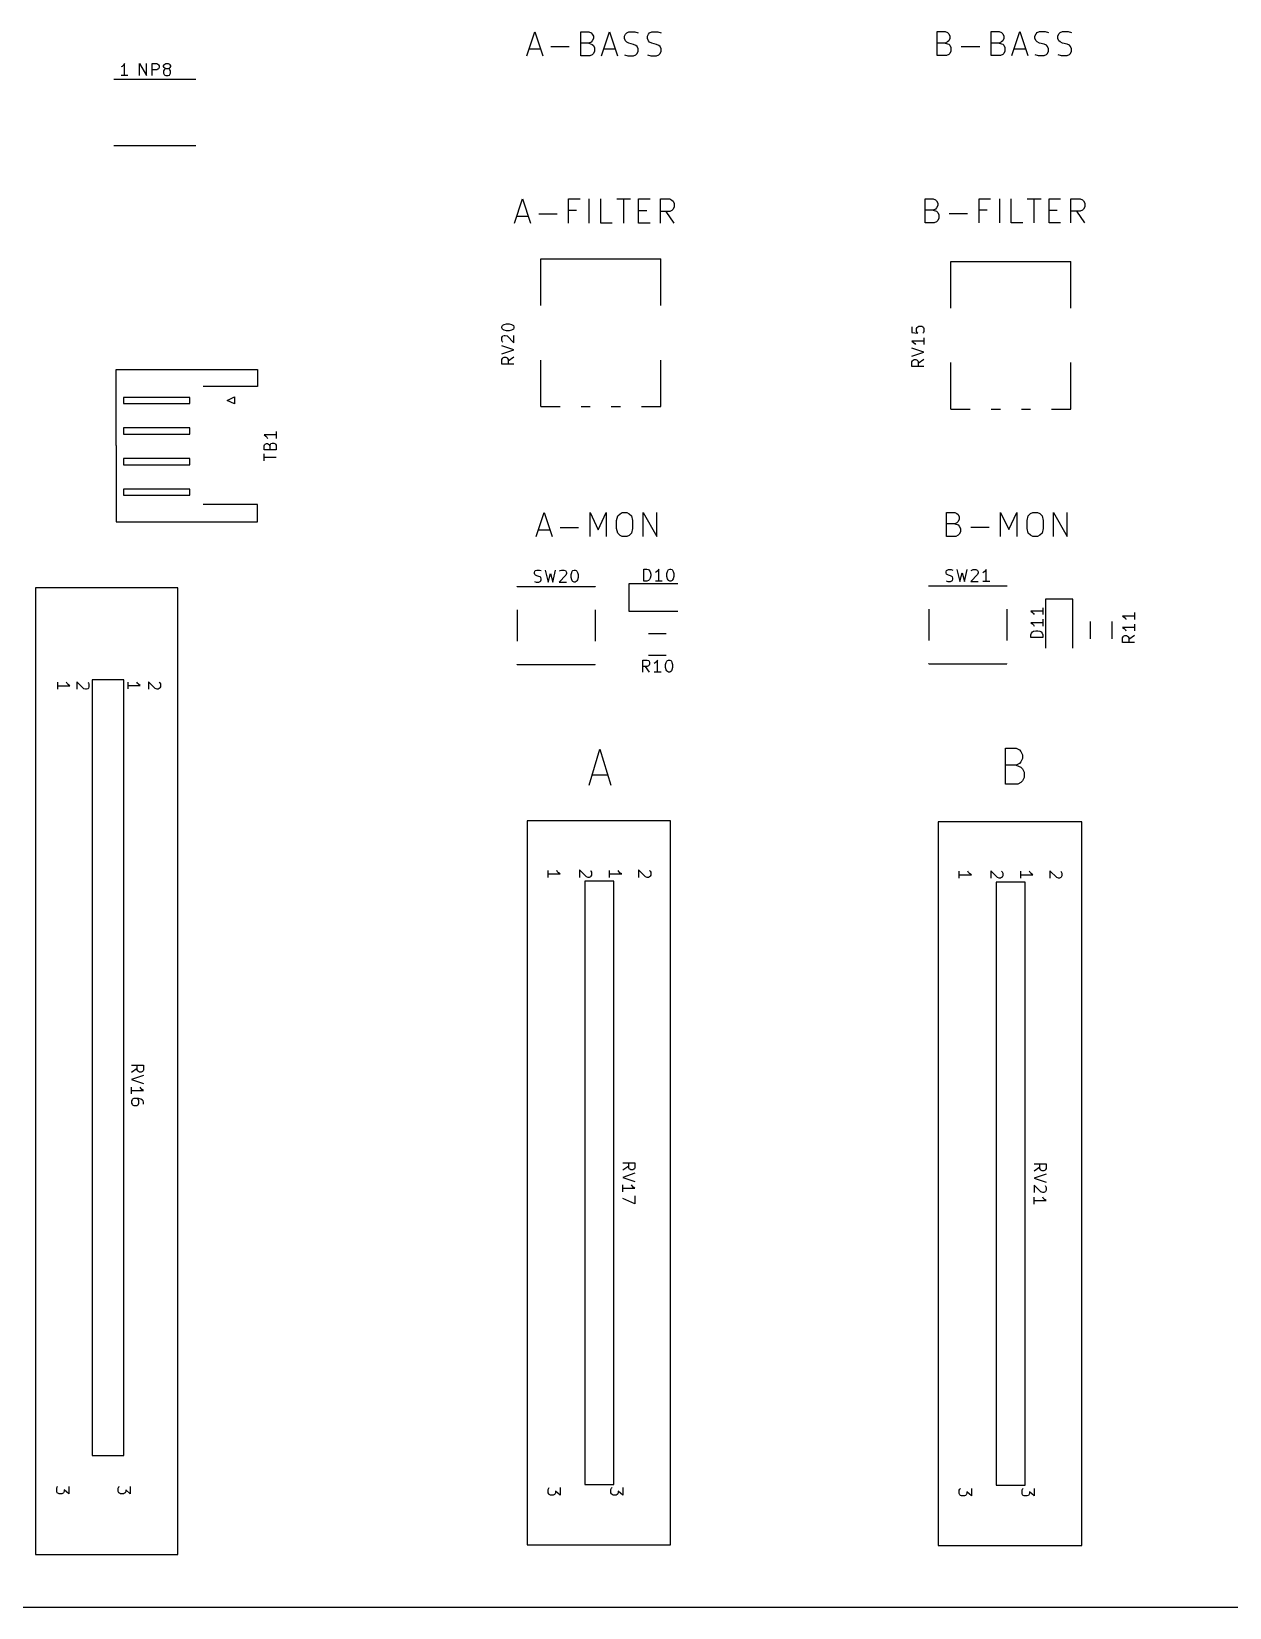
# Model space of a CAD drawing. Extents: x 119 to 479, y -311 to -46.
# Drawn here: x 201.8 to 301.1, y -311 to -180.4 of the extents above; entities that cross this region are included whole.
import ezdxf

# ---------------------------------------------------------------- set-up
doc = ezdxf.new("R2010")
doc.units = 0
doc.layers.add('BLACK', color=7, linetype='CONTINUOUS')

msp = doc.modelspace()

# ---------------------------------------------------------------- linework, layer by layer
at = {"layer": 'BLACK', "linetype": 'CONTINUOUS'}
for p, q in [((242.873, -182.395), (243.54, -180.395)), ((243.54, -180.395), (244.207, -182.395)), ((247.35, -182.395), (247.35, -180.395)), ((247.35, -180.395), (248.016, -180.395)), ((248.016, -181.347), (247.35, -181.347)), ((248.016, -180.395), (248.207, -180.49)), ((248.207, -181.252), (248.016, -181.347)), ((248.016, -181.347), (248.302, -181.442)), ((248.207, -180.49), (248.302, -180.585)), ((248.302, -181.157), (248.207, -181.252)), ((248.302, -180.585), (248.397, -180.776)), ((248.397, -180.966), (248.302, -181.157)), ((248.302, -181.442), (248.397, -181.538)), ((248.397, -180.776), (248.397, -180.966)), ((248.397, -181.538), (248.492, -181.728)), ((249.064, -182.395), (249.73, -180.395)), ((249.73, -180.395), (250.397, -182.395)), ((250.969, -180.776), (251.064, -180.585)), ((250.969, -180.966), (250.969, -180.776)), ((251.064, -181.157), (250.969, -180.966)), ((251.064, -180.585), (251.159, -180.49)), ((251.159, -181.252), (251.064, -181.157)), ((251.159, -180.49), (251.35, -180.395)), ((251.35, -181.347), (251.159, -181.252)), ((251.35, -180.395), (251.826, -180.395)), ((251.73, -181.442), (251.35, -181.347)), ((251.921, -181.538), (251.73, -181.442)), ((251.826, -180.395), (252.111, -180.49)), ((252.016, -181.633), (251.921, -181.538)), ((252.873, -180.776), (252.969, -180.585)), ((252.873, -180.966), (252.873, -180.776)), ((252.969, -181.157), (252.873, -180.966)), ((252.969, -180.585), (253.064, -180.49)), ((253.064, -181.252), (252.969, -181.157)), ((253.064, -180.49), (253.254, -180.395)), ((253.254, -181.347), (253.064, -181.252)), ((253.254, -180.395), (253.73, -180.395)), ((253.635, -181.442), (253.254, -181.347)), ((253.826, -181.538), (253.635, -181.442)), ((253.73, -180.395), (254.016, -180.49)), ((253.921, -181.633), (253.826, -181.538)), ((276.896, -182.379), (276.896, -180.379)), ((276.896, -180.379), (277.563, -180.379)), ((277.563, -181.331), (276.896, -181.331)), ((277.563, -180.379), (277.753, -180.474)), ((277.753, -181.236), (277.563, -181.331)), ((277.563, -181.331), (277.849, -181.426)), ((277.753, -180.474), (277.849, -180.569)), ((277.849, -181.141), (277.753, -181.236)), ((277.849, -180.569), (277.944, -180.76)), ((277.944, -180.95), (277.849, -181.141)), ((277.849, -181.426), (277.944, -181.522)), ((277.944, -180.76), (277.944, -180.95)), ((277.944, -181.522), (278.039, -181.712)), ((281.372, -182.379), (281.372, -180.379)), ((281.372, -180.379), (282.039, -180.379)), ((282.039, -181.331), (281.372, -181.331)), ((282.039, -180.379), (282.23, -180.474)), ((282.23, -181.236), (282.039, -181.331)), ((282.039, -181.331), (282.325, -181.426)), ((282.23, -180.474), (282.325, -180.569)), ((282.325, -181.141), (282.23, -181.236)), ((282.325, -180.569), (282.42, -180.76)), ((282.42, -180.95), (282.325, -181.141)), ((282.325, -181.426), (282.42, -181.522)), ((282.42, -180.76), (282.42, -180.95)), ((282.42, -181.522), (282.515, -181.712)), ((283.087, -182.379), (283.753, -180.379)), ((283.753, -180.379), (284.42, -182.379)), ((284.991, -180.76), (285.087, -180.569)), ((284.991, -180.95), (284.991, -180.76)), ((285.087, -181.141), (284.991, -180.95)), ((285.087, -180.569), (285.182, -180.474)), ((285.182, -181.236), (285.087, -181.141)), ((285.182, -180.474), (285.372, -180.379)), ((285.372, -181.331), (285.182, -181.236)), ((285.372, -180.379), (285.849, -180.379)), ((285.753, -181.426), (285.372, -181.331)), ((285.944, -181.522), (285.753, -181.426)), ((285.849, -180.379), (286.134, -180.474)), ((286.039, -181.617), (285.944, -181.522)), ((286.896, -180.76), (286.991, -180.569)), ((286.896, -180.95), (286.896, -180.76)), ((286.991, -181.141), (286.896, -180.95)), ((286.991, -180.569), (287.087, -180.474)), ((287.087, -181.236), (286.991, -181.141)), ((287.087, -180.474), (287.277, -180.379)), ((287.277, -181.331), (287.087, -181.236)), ((287.277, -180.379), (287.753, -180.379)), ((287.658, -181.426), (287.277, -181.331)), ((287.849, -181.522), (287.658, -181.426)), ((287.753, -180.379), (288.039, -180.474)), ((287.944, -181.617), (287.849, -181.522)), ((243.064, -181.823), (244.016, -181.823)), ((244.873, -181.633), (246.397, -181.633)), ((248.111, -182.395), (247.35, -182.395)), ((248.302, -182.3), (248.111, -182.395)), ((248.397, -182.204), (248.302, -182.3)), ((248.492, -182.014), (248.397, -182.204)), ((248.492, -181.728), (248.492, -182.014)), ((249.254, -181.823), (250.207, -181.823)), ((250.969, -182.3), (251.254, -182.395)), ((251.254, -182.395), (251.73, -182.395)), ((251.73, -182.395), (251.921, -182.3)), ((251.921, -182.3), (252.016, -182.204)), ((252.111, -181.823), (252.016, -181.633)), ((252.016, -182.204), (252.111, -182.014)), ((252.111, -182.014), (252.111, -181.823)), ((252.873, -182.3), (253.159, -182.395)), ((253.159, -182.395), (253.635, -182.395)), ((253.635, -182.395), (253.826, -182.3)), ((253.826, -182.3), (253.921, -182.204)), ((254.016, -181.823), (253.921, -181.633)), ((253.921, -182.204), (254.016, -182.014)), ((254.016, -182.014), (254.016, -181.823)), ((277.658, -182.379), (276.896, -182.379)), ((277.849, -182.284), (277.658, -182.379)), ((277.944, -182.188), (277.849, -182.284)), ((278.039, -181.998), (277.944, -182.188)), ((278.039, -181.712), (278.039, -181.998)), ((278.896, -181.617), (280.42, -181.617)), ((282.134, -182.379), (281.372, -182.379)), ((282.325, -182.284), (282.134, -182.379)), ((282.42, -182.188), (282.325, -182.284)), ((282.515, -181.998), (282.42, -182.188)), ((282.515, -181.712), (282.515, -181.998)), ((283.277, -181.807), (284.23, -181.807)), ((284.991, -182.284), (285.277, -182.379)), ((285.277, -182.379), (285.753, -182.379)), ((285.753, -182.379), (285.944, -182.284)), ((285.944, -182.284), (286.039, -182.188)), ((286.134, -181.807), (286.039, -181.617)), ((286.039, -182.188), (286.134, -181.998)), ((286.134, -181.998), (286.134, -181.807)), ((286.896, -182.284), (287.182, -182.379)), ((287.182, -182.379), (287.658, -182.379)), ((287.658, -182.379), (287.849, -182.284)), ((287.849, -182.284), (287.944, -182.188)), ((288.039, -181.807), (287.944, -181.617)), ((287.944, -182.188), (288.039, -181.998)), ((288.039, -181.998), (288.039, -181.807)), ((209.35, -183.27), (209.254, -183.318)), ((209.826, -184.032), (209.254, -184.032)), ((209.445, -183.175), (209.35, -183.27)), ((209.54, -183.032), (209.445, -183.175)), ((209.54, -184.032), (209.54, -183.032)), ((210.778, -184.032), (210.778, -183.032)), ((210.778, -183.032), (211.35, -184.032)), ((211.35, -184.032), (211.35, -183.032)), ((211.826, -184.032), (211.826, -183.032)), ((211.826, -183.032), (212.207, -183.032)), ((212.207, -183.556), (211.826, -183.556)), ((212.207, -183.032), (212.302, -183.08)), ((212.302, -183.509), (212.207, -183.556)), ((212.302, -183.08), (212.35, -183.128)), ((212.35, -183.461), (212.302, -183.509)), ((212.35, -183.128), (212.397, -183.223)), ((212.397, -183.366), (212.35, -183.461)), ((212.397, -183.223), (212.397, -183.366)), ((212.778, -183.223), (212.826, -183.128)), ((212.778, -183.27), (212.778, -183.223)), ((212.826, -183.366), (212.778, -183.27)), ((212.826, -183.556), (212.778, -183.651)), ((212.778, -183.651), (212.778, -183.842)), ((212.778, -183.842), (212.826, -183.937)), ((212.826, -183.128), (212.873, -183.08)), ((212.873, -183.413), (212.826, -183.366)), ((212.873, -183.509), (212.826, -183.556)), ((212.826, -183.937), (212.873, -183.985)), ((212.873, -183.08), (212.969, -183.032)), ((212.969, -183.461), (212.873, -183.413)), ((212.969, -183.461), (212.873, -183.509)), ((212.873, -183.985), (212.969, -184.032)), ((212.969, -183.032), (213.159, -183.032)), ((213.159, -183.461), (212.969, -183.461)), ((212.969, -184.032), (213.159, -184.032)), ((213.159, -183.032), (213.254, -183.08)), ((213.254, -183.413), (213.159, -183.461)), ((213.254, -183.509), (213.159, -183.461)), ((213.159, -184.032), (213.254, -183.985)), ((213.254, -183.08), (213.302, -183.128)), ((213.302, -183.366), (213.254, -183.413)), ((213.302, -183.556), (213.254, -183.509)), ((213.254, -183.985), (213.302, -183.937)), ((213.302, -183.128), (213.35, -183.223)), ((213.35, -183.27), (213.302, -183.366)), ((213.35, -183.651), (213.302, -183.556)), ((213.302, -183.937), (213.35, -183.842)), ((213.35, -183.223), (213.35, -183.27)), ((213.35, -183.842), (213.35, -183.651)), ((208.64, -184.33), (215.44, -184.33)), ((208.64, -189.83), (215.44, -189.83)), ((241.866, -196.251), (242.532, -194.251)), ((242.532, -194.251), (243.199, -196.251)), ((246.342, -196.251), (246.342, -194.251)), ((246.342, -194.251), (247.294, -194.251)), ((248.056, -196.251), (248.056, -194.251)), ((249.009, -196.251), (249.009, -194.251)), ((250.342, -194.251), (251.485, -194.251)), ((250.913, -196.251), (250.913, -194.251)), ((252.151, -196.251), (252.151, -194.251)), ((252.151, -194.251), (253.104, -194.251)), ((253.961, -196.251), (253.961, -194.251)), ((253.961, -194.251), (254.723, -194.251)), ((254.723, -194.251), (254.913, -194.346)), ((254.913, -194.346), (255.009, -194.441)), ((255.009, -194.441), (255.104, -194.632)), ((275.889, -196.235), (275.889, -194.235)), ((275.889, -194.235), (276.555, -194.235)), ((276.555, -194.235), (276.746, -194.33)), ((276.746, -194.33), (276.841, -194.425)), ((276.841, -194.425), (276.936, -194.616)), ((276.936, -194.616), (276.936, -194.806)), ((280.365, -196.235), (280.365, -194.235)), ((280.365, -194.235), (281.317, -194.235)), ((282.079, -196.235), (282.079, -194.235)), ((283.031, -196.235), (283.031, -194.235)), ((284.365, -194.235), (285.508, -194.235)), ((284.936, -196.235), (284.936, -194.235)), ((286.174, -196.235), (286.174, -194.235)), ((286.174, -194.235), (287.127, -194.235)), ((287.984, -196.235), (287.984, -194.235)), ((287.984, -194.235), (288.746, -194.235)), ((288.746, -194.235), (288.936, -194.33)), ((288.936, -194.33), (289.031, -194.425)), ((289.031, -194.425), (289.127, -194.616)), ((289.127, -194.616), (289.127, -194.901)), ((242.056, -195.679), (243.009, -195.679)), ((243.866, -195.489), (245.39, -195.489)), ((247.009, -195.203), (246.342, -195.203)), ((252.151, -195.203), (252.818, -195.203)), ((254.723, -195.298), (253.961, -195.298)), ((255.104, -196.251), (254.437, -195.298)), ((254.913, -195.203), (254.723, -195.298)), ((255.009, -195.108), (254.913, -195.203)), ((255.104, -194.917), (255.009, -195.108)), ((255.104, -194.632), (255.104, -194.917)), ((276.555, -195.187), (275.889, -195.187)), ((276.746, -195.092), (276.555, -195.187)), ((276.555, -195.187), (276.841, -195.282)), ((276.841, -194.997), (276.746, -195.092)), ((276.936, -194.806), (276.841, -194.997)), ((276.841, -195.282), (276.936, -195.378)), ((276.936, -195.378), (277.031, -195.568)), ((277.031, -195.854), (276.936, -196.044)), ((277.031, -195.568), (277.031, -195.854)), ((277.889, -195.473), (279.412, -195.473)), ((281.031, -195.187), (280.365, -195.187)), ((286.174, -195.187), (286.841, -195.187)), ((288.746, -195.282), (287.984, -195.282)), ((289.127, -196.235), (288.46, -195.282)), ((288.936, -195.187), (288.746, -195.282)), ((289.031, -195.092), (288.936, -195.187)), ((289.127, -194.901), (289.031, -195.092)), ((249.961, -196.251), (249.009, -196.251)), ((253.104, -196.251), (252.151, -196.251)), ((276.65, -196.235), (275.889, -196.235)), ((276.841, -196.14), (276.65, -196.235)), ((276.936, -196.044), (276.841, -196.14)), ((283.984, -196.235), (283.031, -196.235)), ((287.127, -196.235), (286.174, -196.235)), ((244.04, -203.095), (244.04, -199.23)), ((244.04, -199.23), (253.98, -199.23)), ((253.98, -203.095), (253.98, -199.23)), ((278.03, -203.295), (278.03, -199.43)), ((278.03, -199.43), (287.97, -199.43)), ((287.97, -203.295), (287.97, -199.43)), ((240.812, -204.848), (240.86, -204.752)), ((240.812, -204.943), (240.812, -204.848)), ((240.86, -205.038), (240.812, -204.943)), ((240.86, -204.752), (240.908, -204.705)), ((240.908, -205.086), (240.86, -205.038)), ((240.908, -204.705), (241.003, -204.657)), ((241.003, -204.657), (241.193, -204.61)), ((241.193, -204.61), (241.431, -204.61)), ((241.431, -204.61), (241.622, -204.657)), ((241.622, -204.657), (241.717, -204.705)), ((241.717, -204.705), (241.765, -204.752)), ((241.765, -205.038), (241.717, -205.086)), ((241.765, -204.752), (241.812, -204.848)), ((241.812, -204.943), (241.765, -205.038)), ((241.812, -204.848), (241.812, -204.943)), ((274.802, -204.857), (274.802, -205.333)), ((275.183, -205), (275.231, -204.905)), ((275.183, -205.238), (275.183, -205)), ((275.231, -204.905), (275.279, -204.857)), ((275.279, -204.857), (275.374, -204.81)), ((275.374, -204.81), (275.612, -204.81)), ((275.612, -204.81), (275.707, -204.857)), ((275.707, -204.857), (275.755, -204.905)), ((275.755, -204.905), (275.802, -205)), ((275.802, -205), (275.802, -205.238)), ((240.812, -205.752), (240.86, -205.657)), ((240.812, -205.99), (240.812, -205.752)), ((240.86, -206.086), (240.812, -205.99)), ((240.86, -205.657), (240.908, -205.61)), ((240.908, -206.133), (240.86, -206.086)), ((241.003, -205.133), (240.908, -205.086)), ((240.908, -205.61), (241.003, -205.562)), ((241.193, -205.181), (241.003, -205.133)), ((241.003, -205.562), (241.098, -205.562)), ((241.098, -205.562), (241.241, -205.61)), ((241.431, -205.181), (241.193, -205.181)), ((241.241, -205.61), (241.812, -206.181)), ((241.622, -205.133), (241.431, -205.181)), ((241.717, -205.086), (241.622, -205.133)), ((241.812, -206.181), (241.812, -205.562)), ((274.802, -205.333), (275.279, -205.381)), ((275.802, -206.048), (274.802, -206.048)), ((274.802, -206.048), (274.945, -206.143)), ((274.945, -206.143), (275.04, -206.238)), ((275.04, -206.238), (275.088, -206.333)), ((275.231, -205.333), (275.183, -205.238)), ((275.279, -205.381), (275.231, -205.333)), ((275.755, -205.333), (275.707, -205.381)), ((275.802, -205.238), (275.755, -205.333)), ((275.802, -205.762), (275.802, -206.333)), ((241.812, -206.752), (240.812, -206.419)), ((240.812, -207.086), (241.812, -206.752)), ((240.812, -207.562), (240.86, -207.467)), ((240.812, -207.943), (240.812, -207.562)), ((240.86, -207.467), (240.908, -207.419)), ((240.908, -207.419), (241.003, -207.371)), ((241.003, -207.371), (241.146, -207.371)), ((241.146, -207.371), (241.241, -207.419)), ((241.241, -207.419), (241.289, -207.467)), ((241.289, -207.467), (241.336, -207.562)), ((241.812, -207.371), (241.336, -207.705)), ((241.336, -207.562), (241.336, -207.943)), ((244.04, -211.47), (244.04, -207.605)), ((253.98, -211.47), (253.98, -207.605)), ((275.802, -206.952), (274.802, -206.619)), ((274.802, -207.286), (275.802, -206.952)), ((274.802, -207.762), (274.85, -207.667)), ((274.85, -207.667), (274.898, -207.619)), ((274.898, -207.619), (274.993, -207.571)), ((274.993, -207.571), (275.136, -207.571)), ((275.136, -207.571), (275.231, -207.619)), ((275.231, -207.619), (275.279, -207.667)), ((275.279, -207.667), (275.326, -207.762)), ((275.802, -207.571), (275.326, -207.905)), ((208.84, -208.39), (220.56, -208.39)), ((208.84, -214.7), (208.84, -208.39)), ((220.56, -208.39), (220.56, -209.81)), ((241.812, -207.943), (240.812, -207.943)), ((274.802, -208.143), (274.802, -207.762)), ((275.802, -208.143), (274.802, -208.143)), ((275.326, -207.762), (275.326, -208.143)), ((278.03, -211.67), (278.03, -207.805)), ((287.97, -211.67), (287.97, -207.805)), ((220.56, -209.81), (216.06, -209.81)), ((214.95, -210.7), (209.45, -210.7)), ((209.45, -210.7), (209.45, -211.2)), ((209.45, -211.2), (214.95, -211.2)), ((214.95, -211.2), (214.95, -210.7)), ((218.05, -210.95), (218.65, -210.65)), ((218.65, -211.25), (218.05, -210.95)), ((218.65, -210.65), (218.65, -211.25)), ((244.04, -211.47), (245.639, -211.47)), ((247.381, -211.47), (248.14, -211.47)), ((249.881, -211.47), (250.64, -211.47)), ((252.38, -211.47), (253.98, -211.47)), ((278.03, -211.67), (279.629, -211.67)), ((281.371, -211.67), (282.13, -211.67)), ((283.871, -211.67), (284.63, -211.67)), ((286.37, -211.67), (287.97, -211.67)), ((209.45, -213.24), (209.45, -213.74)), ((214.95, -213.24), (209.45, -213.24)), ((209.45, -213.74), (214.95, -213.74)), ((214.95, -213.74), (214.95, -213.24)), ((222.102, -213.819), (221.102, -213.819)), ((221.102, -213.819), (221.245, -213.914)), ((221.245, -213.914), (221.34, -214.01)), ((221.34, -214.01), (221.388, -214.105)), ((222.102, -213.533), (222.102, -214.105)), ((208.84, -214.7), (208.84, -221.01)), ((221.102, -214.724), (221.15, -214.629)), ((221.102, -215.057), (221.102, -214.724)), ((222.102, -215.057), (221.102, -215.057)), ((221.102, -215.962), (221.102, -215.39)), ((221.15, -214.629), (221.198, -214.581)), ((221.198, -214.581), (221.293, -214.533)), ((221.293, -214.533), (221.388, -214.533)), ((221.388, -214.533), (221.483, -214.581)), ((221.483, -214.581), (221.531, -214.629)), ((221.531, -214.629), (221.579, -214.724)), ((221.579, -214.724), (221.626, -214.581)), ((221.579, -214.724), (221.579, -215.057)), ((221.626, -214.581), (221.674, -214.533)), ((221.674, -214.533), (221.769, -214.486)), ((221.769, -214.486), (221.912, -214.486)), ((221.912, -214.486), (222.007, -214.533)), ((222.007, -214.533), (222.055, -214.581)), ((222.055, -214.581), (222.102, -214.676)), ((222.102, -214.676), (222.102, -215.057)), ((209.45, -215.78), (209.45, -216.28)), ((214.95, -215.78), (209.45, -215.78)), ((209.45, -216.28), (214.95, -216.28)), ((214.95, -216.28), (214.95, -215.78)), ((222.102, -215.676), (221.102, -215.676)), ((209.45, -218.32), (209.45, -218.82)), ((214.95, -218.32), (209.45, -218.32)), ((209.45, -218.82), (214.95, -218.82)), ((214.95, -218.82), (214.95, -218.32)), ((220.56, -219.59), (216.06, -219.59)), ((220.56, -221.01), (220.56, -219.59)), ((243.655, -222.247), (244.322, -220.247)), ((244.322, -220.247), (244.988, -222.247)), ((248.131, -222.247), (248.131, -220.247)), ((248.131, -220.247), (248.798, -221.675)), ((248.798, -221.675), (249.465, -220.247)), ((249.465, -220.247), (249.465, -222.247)), ((250.322, -220.913), (250.417, -220.532)), ((250.417, -220.532), (250.608, -220.342)), ((250.608, -220.342), (250.798, -220.247)), ((250.798, -220.247), (251.179, -220.247)), ((251.179, -220.247), (251.369, -220.342)), ((251.369, -220.342), (251.56, -220.532)), ((251.56, -220.532), (251.655, -220.913)), ((252.512, -222.247), (252.512, -220.247)), ((252.512, -220.247), (253.655, -222.247)), ((253.655, -222.247), (253.655, -220.247)), ((277.678, -222.231), (277.678, -220.231)), ((277.678, -220.231), (278.345, -220.231)), ((278.345, -220.231), (278.535, -220.326)), ((278.535, -220.326), (278.63, -220.421)), ((278.63, -220.421), (278.726, -220.612)), ((278.726, -220.612), (278.726, -220.802)), ((282.154, -222.231), (282.154, -220.231)), ((282.154, -220.231), (282.821, -221.659)), ((282.821, -221.659), (283.488, -220.231)), ((283.488, -220.231), (283.488, -222.231)), ((284.345, -220.897), (284.44, -220.516)), ((284.44, -220.516), (284.63, -220.326)), ((284.63, -220.326), (284.821, -220.231)), ((284.821, -220.231), (285.202, -220.231)), ((285.202, -220.231), (285.392, -220.326)), ((285.392, -220.326), (285.583, -220.516)), ((285.583, -220.516), (285.678, -220.897)), ((286.535, -222.231), (286.535, -220.231)), ((286.535, -220.231), (287.678, -222.231)), ((287.678, -222.231), (287.678, -220.231)), ((208.84, -221.01), (220.56, -221.01)), ((243.846, -221.675), (244.798, -221.675)), ((245.655, -221.485), (247.179, -221.485)), ((250.322, -221.58), (250.322, -220.913)), ((250.417, -221.961), (250.322, -221.58)), ((250.608, -222.152), (250.417, -221.961)), ((251.56, -221.961), (251.369, -222.152)), ((251.655, -221.58), (251.56, -221.961)), ((251.655, -220.913), (251.655, -221.58)), ((278.345, -221.183), (277.678, -221.183)), ((278.535, -221.088), (278.345, -221.183)), ((278.345, -221.183), (278.63, -221.278)), ((278.63, -220.993), (278.535, -221.088)), ((278.726, -220.802), (278.63, -220.993)), ((278.63, -221.278), (278.726, -221.374)), ((278.726, -222.04), (278.63, -222.136)), ((278.726, -221.374), (278.821, -221.564)), ((278.821, -221.85), (278.726, -222.04)), ((278.821, -221.564), (278.821, -221.85)), ((279.678, -221.469), (281.202, -221.469)), ((284.345, -221.564), (284.345, -220.897)), ((284.44, -221.945), (284.345, -221.564)), ((284.63, -222.136), (284.44, -221.945)), ((285.583, -221.945), (285.392, -222.136)), ((285.678, -221.564), (285.583, -221.945)), ((285.678, -220.897), (285.678, -221.564)), ((250.798, -222.247), (250.608, -222.152)), ((251.179, -222.247), (250.798, -222.247)), ((251.369, -222.152), (251.179, -222.247)), ((278.44, -222.231), (277.678, -222.231)), ((278.63, -222.136), (278.44, -222.231)), ((284.821, -222.231), (284.63, -222.136)), ((285.202, -222.231), (284.821, -222.231)), ((285.392, -222.136), (285.202, -222.231)), ((243.508, -225.205), (243.556, -225.11)), ((243.508, -225.3), (243.508, -225.205)), ((243.556, -225.395), (243.508, -225.3)), ((243.508, -225.967), (243.651, -226.014)), ((243.556, -225.11), (243.604, -225.062)), ((243.604, -225.443), (243.556, -225.395)), ((243.604, -225.062), (243.699, -225.014)), ((243.699, -225.491), (243.604, -225.443)), ((243.699, -225.014), (243.937, -225.014)), ((243.889, -225.538), (243.699, -225.491)), ((243.985, -225.586), (243.889, -225.538)), ((243.889, -226.014), (243.985, -225.967)), ((243.937, -225.014), (244.08, -225.062)), ((244.032, -225.633), (243.985, -225.586)), ((243.985, -225.967), (244.032, -225.919)), ((244.08, -225.729), (244.032, -225.633)), ((244.032, -225.919), (244.08, -225.824)), ((244.08, -225.824), (244.08, -225.729)), ((244.413, -225.014), (244.651, -226.014)), ((244.651, -226.014), (244.842, -225.3)), ((244.842, -225.3), (245.032, -226.014)), ((245.032, -226.014), (245.27, -225.014)), ((246.128, -225.443), (245.556, -226.014)), ((245.604, -225.11), (245.651, -225.062)), ((245.651, -225.062), (245.747, -225.014)), ((245.747, -225.014), (245.985, -225.014)), ((245.985, -225.014), (246.08, -225.062)), ((246.08, -225.062), (246.128, -225.11)), ((246.128, -225.11), (246.175, -225.205)), ((246.175, -225.3), (246.128, -225.443)), ((246.175, -225.205), (246.175, -225.3)), ((246.556, -225.395), (246.604, -225.205)), ((246.556, -225.633), (246.556, -225.395)), ((246.604, -225.824), (246.556, -225.633)), ((246.604, -225.205), (246.651, -225.11)), ((246.651, -225.919), (246.604, -225.824)), ((246.651, -225.11), (246.699, -225.062)), ((246.699, -225.967), (246.651, -225.919)), ((246.699, -225.062), (246.794, -225.014)), ((246.794, -226.014), (246.699, -225.967)), ((246.794, -225.014), (246.889, -225.014)), ((246.889, -225.014), (246.985, -225.062)), ((246.985, -225.967), (246.889, -226.014)), ((246.985, -225.062), (247.032, -225.11)), ((247.032, -225.919), (246.985, -225.967)), ((247.032, -225.11), (247.08, -225.205)), ((247.08, -225.824), (247.032, -225.919)), ((247.08, -225.205), (247.128, -225.395)), ((247.128, -225.633), (247.08, -225.824)), ((247.128, -225.395), (247.128, -225.633)), ((252.586, -225.932), (252.586, -224.932)), ((252.586, -224.932), (252.824, -224.932)), ((252.824, -225.932), (252.586, -225.932)), ((252.824, -224.932), (252.967, -224.98)), ((252.967, -225.885), (252.824, -225.932)), ((252.967, -224.98), (253.062, -225.075)), ((253.062, -225.79), (252.967, -225.885)), ((253.062, -225.075), (253.11, -225.17)), ((253.11, -225.694), (253.062, -225.79)), ((253.11, -225.17), (253.157, -225.361)), ((253.157, -225.504), (253.11, -225.694)), ((253.157, -225.361), (253.157, -225.504)), ((253.633, -225.17), (253.538, -225.218)), ((254.11, -225.932), (253.538, -225.932)), ((253.729, -225.075), (253.633, -225.17)), ((253.824, -224.932), (253.729, -225.075)), ((253.824, -225.932), (253.824, -224.932)), ((254.49, -225.313), (254.538, -225.123)), ((254.49, -225.551), (254.49, -225.313)), ((254.538, -225.742), (254.49, -225.551)), ((254.538, -225.123), (254.586, -225.028)), ((254.586, -225.837), (254.538, -225.742)), ((254.586, -225.028), (254.633, -224.98)), ((254.633, -225.885), (254.586, -225.837)), ((254.633, -224.98), (254.729, -224.932)), ((254.729, -225.932), (254.633, -225.885)), ((254.729, -224.932), (254.824, -224.932)), ((254.824, -225.932), (254.729, -225.932)), ((254.824, -224.932), (254.919, -224.98)), ((254.919, -225.885), (254.824, -225.932)), ((254.919, -224.98), (254.967, -225.028)), ((254.967, -225.837), (254.919, -225.885)), ((254.967, -225.028), (255.014, -225.123)), ((255.014, -225.742), (254.967, -225.837)), ((255.014, -225.123), (255.062, -225.313)), ((255.062, -225.551), (255.014, -225.742)), ((255.062, -225.313), (255.062, -225.551)), ((277.628, -225.155), (277.676, -225.06)), ((277.628, -225.25), (277.628, -225.155)), ((277.676, -225.345), (277.628, -225.25)), ((277.628, -225.917), (277.771, -225.964)), ((277.676, -225.06), (277.724, -225.012)), ((277.724, -225.393), (277.676, -225.345)), ((277.724, -225.012), (277.819, -224.964)), ((277.819, -225.441), (277.724, -225.393)), ((277.771, -225.964), (278.009, -225.964)), ((277.819, -224.964), (278.057, -224.964)), ((278.009, -225.488), (277.819, -225.441)), ((278.105, -225.536), (278.009, -225.488)), ((278.009, -225.964), (278.105, -225.917)), ((278.057, -224.964), (278.2, -225.012)), ((278.152, -225.583), (278.105, -225.536)), ((278.105, -225.917), (278.152, -225.869)), ((278.2, -225.679), (278.152, -225.583)), ((278.152, -225.869), (278.2, -225.774)), ((278.2, -225.774), (278.2, -225.679)), ((278.533, -224.964), (278.771, -225.964)), ((278.771, -225.964), (278.962, -225.25)), ((278.962, -225.25), (279.152, -225.964)), ((279.152, -225.964), (279.39, -224.964)), ((280.248, -225.393), (279.676, -225.964)), ((279.676, -225.964), (280.295, -225.964)), ((279.724, -225.06), (279.771, -225.012)), ((279.771, -225.012), (279.867, -224.964)), ((279.867, -224.964), (280.105, -224.964)), ((280.105, -224.964), (280.2, -225.012)), ((280.2, -225.012), (280.248, -225.06)), ((280.248, -225.06), (280.295, -225.155)), ((280.295, -225.25), (280.248, -225.393)), ((280.295, -225.155), (280.295, -225.25)), ((280.771, -225.202), (280.676, -225.25)), ((281.248, -225.964), (280.676, -225.964)), ((280.867, -225.107), (280.771, -225.202)), ((280.962, -224.964), (280.867, -225.107)), ((280.962, -225.964), (280.962, -224.964)), ((213.97, -226.5), (202.17, -226.5)), ((202.17, -226.5), (202.17, -306.6)), ((213.97, -306.6), (213.97, -226.5)), ((242.088, -226.412), (242.088, -226.382)), ((242.088, -226.382), (248.548, -226.382)), ((243.651, -226.014), (243.889, -226.014)), ((245.556, -226.014), (246.175, -226.014)), ((246.889, -226.014), (246.794, -226.014)), ((248.548, -226.382), (248.548, -226.412)), ((251.34, -226.165), (251.34, -228.435)), ((255.4, -226.165), (251.34, -226.165)), ((276.208, -226.332), (282.668, -226.332)), ((276.208, -226.362), (276.208, -226.332)), ((282.668, -226.332), (282.668, -226.362)), ((242.088, -228.312), (242.088, -230.912)), ((248.548, -228.312), (248.548, -230.912)), ((251.34, -228.435), (255.4, -228.435)), ((276.208, -228.262), (276.208, -230.862)), ((282.668, -228.262), (282.668, -230.862)), ((285.652, -228.424), (284.652, -228.424)), ((284.652, -228.424), (284.795, -228.519)), ((284.795, -228.519), (284.89, -228.614)), ((285.652, -228.138), (285.652, -228.71)), ((288.135, -227.44), (285.865, -227.44)), ((285.865, -227.44), (285.865, -231.5)), ((288.135, -231.5), (288.135, -227.44)), ((293.252, -228.538), (293.252, -229.11)), ((285.652, -229.376), (284.652, -229.376)), ((284.652, -229.376), (284.795, -229.471)), ((284.795, -229.471), (284.89, -229.567)), ((284.89, -228.614), (284.938, -228.71)), ((284.89, -229.567), (284.938, -229.662)), ((285.652, -229.09), (285.652, -229.662)), ((289.59, -230.727), (289.59, -229.273)), ((291.41, -230.727), (291.41, -229.273)), ((293.252, -228.824), (292.252, -228.824)), ((292.252, -228.824), (292.395, -228.919)), ((293.252, -229.776), (292.252, -229.776)), ((292.252, -229.776), (292.395, -229.871)), ((292.395, -228.919), (292.49, -229.014)), ((292.395, -229.871), (292.49, -229.967)), ((292.49, -229.014), (292.538, -229.11)), ((293.252, -229.49), (293.252, -230.062)), ((254.427, -230.29), (252.973, -230.29)), ((284.652, -230.376), (284.7, -230.233)), ((284.652, -230.614), (284.652, -230.376)), ((285.652, -230.614), (284.652, -230.614)), ((284.7, -230.233), (284.795, -230.138)), ((284.795, -230.138), (284.89, -230.09)), ((284.89, -230.09), (285.081, -230.043)), ((285.081, -230.043), (285.224, -230.043)), ((285.224, -230.043), (285.414, -230.09)), ((285.414, -230.09), (285.51, -230.138)), ((285.51, -230.138), (285.605, -230.233)), ((285.605, -230.233), (285.652, -230.376)), ((285.652, -230.376), (285.652, -230.614)), ((292.252, -230.633), (292.3, -230.538)), ((292.252, -231.014), (292.252, -230.633)), ((293.252, -231.014), (292.252, -231.014)), ((292.3, -230.538), (292.348, -230.49)), ((292.348, -230.49), (292.443, -230.443)), ((292.443, -230.443), (292.586, -230.443)), ((292.49, -229.967), (292.538, -230.062)), ((292.586, -230.443), (292.681, -230.49)), ((292.681, -230.49), (292.729, -230.538)), ((292.729, -230.538), (292.776, -230.633)), ((293.252, -230.443), (292.776, -230.776)), ((292.776, -230.633), (292.776, -231.014)), ((252.486, -233.472), (252.486, -232.472)), ((252.486, -232.472), (252.867, -232.472)), ((252.867, -232.472), (252.962, -232.52)), ((254.427, -232.11), (252.973, -232.11)), ((253.724, -232.472), (253.629, -232.615)), ((253.724, -233.472), (253.724, -232.472)), ((254.533, -232.52), (254.629, -232.472)), ((254.629, -232.472), (254.724, -232.472)), ((254.724, -232.472), (254.819, -232.52)), ((242.088, -232.842), (242.088, -232.812)), ((242.088, -232.842), (248.548, -232.842)), ((248.548, -232.842), (248.548, -232.812)), ((252.867, -232.996), (252.486, -232.996)), ((253.057, -233.472), (252.724, -232.996)), ((252.962, -232.949), (252.867, -232.996)), ((252.962, -232.52), (253.01, -232.568)), ((253.01, -232.901), (252.962, -232.949)), ((253.01, -232.568), (253.057, -232.663)), ((253.057, -232.806), (253.01, -232.901)), ((253.057, -232.663), (253.057, -232.806)), ((253.533, -232.71), (253.438, -232.758)), ((254.01, -233.472), (253.438, -233.472)), ((253.629, -232.615), (253.533, -232.71)), ((254.39, -232.853), (254.438, -232.663)), ((254.39, -233.091), (254.39, -232.853)), ((254.438, -233.282), (254.39, -233.091)), ((254.438, -232.663), (254.486, -232.568)), ((254.486, -233.377), (254.438, -233.282)), ((254.486, -232.568), (254.533, -232.52)), ((254.533, -233.425), (254.486, -233.377)), ((254.629, -233.472), (254.533, -233.425)), ((254.724, -233.472), (254.629, -233.472)), ((254.819, -233.425), (254.724, -233.472)), ((254.819, -232.52), (254.867, -232.568)), ((254.867, -233.377), (254.819, -233.425)), ((254.867, -232.568), (254.914, -232.663)), ((254.914, -233.282), (254.867, -233.377)), ((254.914, -232.663), (254.962, -232.853)), ((254.962, -233.091), (254.914, -233.282)), ((254.962, -232.853), (254.962, -233.091)), ((276.208, -232.792), (276.208, -232.762)), ((276.208, -232.792), (282.668, -232.792)), ((282.668, -232.792), (282.668, -232.762)), ((204.018, -234.886), (204.018, -234.314)), ((204.018, -234.6), (205.018, -234.6)), ((204.78, -234.41), (204.732, -234.314)), ((204.875, -234.505), (204.78, -234.41)), ((205.018, -234.6), (204.875, -234.505)), ((206.159, -234.848), (205.588, -234.277)), ((205.588, -234.277), (205.588, -234.896)), ((206.302, -234.896), (206.159, -234.848)), ((206.397, -234.896), (206.302, -234.896)), ((206.492, -234.848), (206.397, -234.896)), ((206.492, -234.324), (206.54, -234.372)), ((206.54, -234.8), (206.492, -234.848)), ((206.54, -234.372), (206.588, -234.467)), ((206.588, -234.705), (206.54, -234.8)), ((206.588, -234.467), (206.588, -234.705)), ((209.47, -234.1), (206.87, -234.1)), ((206.87, -234.1), (206.87, -298.4)), ((209.47, -298.4), (209.47, -234.1)), ((209.848, -234.866), (209.848, -234.294)), ((209.848, -234.58), (210.848, -234.58)), ((210.61, -234.39), (210.562, -234.294)), ((210.705, -234.485), (210.61, -234.39)), ((210.848, -234.58), (210.705, -234.485)), ((212.089, -234.838), (211.518, -234.267)), ((211.518, -234.267), (211.518, -234.886)), ((212.232, -234.886), (212.089, -234.838)), ((212.327, -234.886), (212.232, -234.886)), ((212.422, -234.838), (212.327, -234.886)), ((212.422, -234.314), (212.47, -234.362)), ((212.47, -234.79), (212.422, -234.838)), ((212.47, -234.362), (212.518, -234.457)), ((212.518, -234.695), (212.47, -234.79)), ((212.518, -234.457), (212.518, -234.695)), ((248.042, -242.857), (248.942, -239.857)), ((248.942, -239.857), (249.842, -242.857)), ((282.555, -242.767), (282.555, -239.767)), ((282.555, -239.767), (283.455, -239.767)), ((283.455, -239.767), (283.712, -239.91)), ((283.712, -239.91), (283.84, -240.053)), ((283.84, -240.053), (283.969, -240.339)), ((283.969, -240.339), (283.969, -240.624)), ((283.455, -241.196), (282.555, -241.196)), ((283.712, -241.053), (283.455, -241.196)), ((283.455, -241.196), (283.84, -241.339)), ((283.84, -240.91), (283.712, -241.053)), ((283.969, -240.624), (283.84, -240.91)), ((283.84, -241.339), (283.969, -241.481)), ((283.969, -241.481), (284.098, -241.767)), ((248.299, -242), (249.585, -242)), ((283.583, -242.767), (282.555, -242.767)), ((283.84, -242.624), (283.583, -242.767)), ((283.969, -242.481), (283.84, -242.624)), ((284.098, -242.196), (283.969, -242.481)), ((284.098, -241.767), (284.098, -242.196)), ((254.8, -245.8), (242.9, -245.8)), ((242.9, -245.8), (242.9, -305.8)), ((254.8, -305.8), (254.8, -245.8)), ((288.88, -245.87), (276.98, -245.87)), ((276.98, -245.87), (276.98, -305.87)), ((288.88, -305.87), (288.88, -245.87)), ((244.648, -250.486), (244.648, -249.914)), ((244.648, -250.2), (245.648, -250.2)), ((245.41, -250.01), (245.362, -249.914)), ((245.505, -250.105), (245.41, -250.01)), ((245.648, -250.2), (245.505, -250.105)), ((247.819, -250.438), (247.248, -249.867)), ((247.248, -249.867), (247.248, -250.486)), ((247.962, -250.486), (247.819, -250.438)), ((248.057, -250.486), (247.962, -250.486)), ((248.152, -250.438), (248.057, -250.486)), ((248.152, -249.914), (248.2, -249.962)), ((248.2, -250.39), (248.152, -250.438)), ((248.2, -249.962), (248.248, -250.057)), ((248.248, -250.295), (248.2, -250.39)), ((248.248, -250.057), (248.248, -250.295)), ((249.748, -250.486), (249.748, -249.914)), ((249.748, -250.2), (250.748, -250.2)), ((250.51, -250.01), (250.462, -249.914)), ((250.605, -250.105), (250.51, -250.01)), ((250.748, -250.2), (250.605, -250.105)), ((252.719, -250.438), (252.148, -249.867)), ((252.148, -249.867), (252.148, -250.486)), ((252.862, -250.486), (252.719, -250.438)), ((252.957, -250.486), (252.862, -250.486)), ((253.052, -250.438), (252.957, -250.486)), ((253.052, -249.914), (253.1, -249.962)), ((253.1, -250.39), (253.052, -250.438)), ((253.1, -249.962), (253.148, -250.057)), ((253.148, -250.295), (253.1, -250.39)), ((253.148, -250.057), (253.148, -250.295)), ((278.728, -250.556), (278.728, -249.984)), ((278.728, -250.27), (279.728, -250.27)), ((279.49, -250.08), (279.442, -249.984)), ((279.585, -250.175), (279.49, -250.08)), ((279.728, -250.27), (279.585, -250.175)), ((281.899, -250.508), (281.328, -249.937)), ((281.328, -249.937), (281.328, -250.556)), ((282.042, -250.556), (281.899, -250.508)), ((282.137, -250.556), (282.042, -250.556)), ((282.232, -250.508), (282.137, -250.556)), ((282.232, -249.984), (282.28, -250.032)), ((282.28, -250.46), (282.232, -250.508)), ((282.28, -250.032), (282.328, -250.127)), ((282.328, -250.365), (282.28, -250.46)), ((282.328, -250.127), (282.328, -250.365)), ((283.828, -250.556), (283.828, -249.984)), ((283.828, -250.27), (284.828, -250.27)), ((284.59, -250.08), (284.542, -249.984)), ((284.685, -250.175), (284.59, -250.08)), ((284.828, -250.27), (284.685, -250.175)), ((286.799, -250.508), (286.228, -249.937)), ((286.228, -249.937), (286.228, -250.556)), ((286.942, -250.556), (286.799, -250.508)), ((287.037, -250.556), (286.942, -250.556)), ((287.132, -250.508), (287.037, -250.556)), ((287.132, -249.984), (287.18, -250.032)), ((287.18, -250.46), (287.132, -250.508)), ((287.18, -250.032), (287.228, -250.127)), ((287.228, -250.365), (287.18, -250.46)), ((287.228, -250.127), (287.228, -250.365)), ((250.1, -250.8), (247.7, -250.8)), ((247.7, -250.8), (247.7, -300.8)), ((250.1, -300.8), (250.1, -250.8)), ((284.18, -250.87), (281.78, -250.87)), ((281.78, -250.87), (281.78, -300.87)), ((284.18, -300.87), (284.18, -250.87)), ((210.118, -266.057), (211.118, -266.057)), ((210.118, -266.629), (210.594, -266.295)), ((210.594, -266.438), (210.594, -266.057)), ((210.641, -266.533), (210.594, -266.438)), ((211.118, -266.438), (211.07, -266.533)), ((211.118, -266.057), (211.118, -266.438)), ((211.118, -266.914), (210.118, -267.248)), ((210.118, -267.248), (211.118, -267.581)), ((210.689, -266.581), (210.641, -266.533)), ((210.784, -266.629), (210.689, -266.581)), ((210.927, -266.629), (210.784, -266.629)), ((211.022, -266.581), (210.927, -266.629)), ((211.07, -266.533), (211.022, -266.581)), ((210.118, -268.438), (210.118, -267.867)), ((210.118, -268.152), (211.118, -268.152)), ((210.165, -268.914), (210.118, -269.01)), ((210.118, -269.01), (210.118, -269.2)), ((210.213, -268.867), (210.165, -268.914)), ((210.308, -268.819), (210.213, -268.867)), ((210.689, -268.819), (210.308, -268.819)), ((210.641, -268.867), (210.546, -268.819)), ((210.689, -268.914), (210.641, -268.867)), ((210.88, -268.867), (210.689, -268.819)), ((210.737, -269.01), (210.689, -268.914)), ((210.737, -269.2), (210.737, -269.01)), ((210.88, -267.962), (210.832, -267.867)), ((210.975, -268.057), (210.88, -267.962)), ((211.022, -268.962), (210.88, -268.867)), ((211.118, -268.152), (210.975, -268.057)), ((211.07, -269.01), (211.022, -268.962)), ((211.118, -269.105), (211.07, -269.01)), ((210.118, -269.2), (210.165, -269.295)), ((210.165, -269.295), (210.213, -269.343)), ((210.213, -269.343), (210.308, -269.39)), ((210.308, -269.39), (210.546, -269.39)), ((210.546, -269.39), (210.641, -269.343)), ((210.641, -269.343), (210.689, -269.295)), ((210.689, -269.295), (210.737, -269.2)), ((211.118, -269.295), (211.118, -269.105)), ((250.848, -274.157), (251.848, -274.157)), ((251.324, -274.538), (251.324, -274.157)), ((251.848, -274.157), (251.848, -274.538)), ((284.928, -274.227), (285.928, -274.227)), ((285.404, -274.608), (285.404, -274.227)), ((285.928, -274.227), (285.928, -274.608)), ((250.848, -274.729), (251.324, -274.395)), ((251.848, -275.014), (250.848, -275.348)), ((250.848, -275.348), (251.848, -275.681)), ((251.371, -274.633), (251.324, -274.538)), ((251.419, -274.681), (251.371, -274.633)), ((251.514, -274.729), (251.419, -274.681)), ((251.657, -274.729), (251.514, -274.729)), ((251.752, -274.681), (251.657, -274.729)), ((251.8, -274.633), (251.752, -274.681)), ((251.848, -274.538), (251.8, -274.633)), ((284.928, -274.799), (285.404, -274.465)), ((285.928, -275.084), (284.928, -275.418)), ((284.928, -275.418), (285.928, -275.751)), ((285.451, -274.703), (285.404, -274.608)), ((285.499, -274.751), (285.451, -274.703)), ((285.594, -274.799), (285.499, -274.751)), ((285.737, -274.799), (285.594, -274.799)), ((285.832, -274.751), (285.737, -274.799)), ((285.88, -274.703), (285.832, -274.751)), ((285.928, -274.608), (285.88, -274.703)), ((250.848, -276.538), (250.848, -275.967)), ((250.848, -276.252), (251.848, -276.252)), ((251.61, -276.062), (251.562, -275.967)), ((251.705, -276.157), (251.61, -276.062)), ((251.848, -276.252), (251.705, -276.157)), ((251.848, -276.871), (251.848, -277.538)), ((285.499, -276.56), (284.928, -275.989)), ((284.928, -275.989), (284.928, -276.608)), ((285.642, -276.608), (285.499, -276.56)), ((285.737, -276.608), (285.642, -276.608)), ((285.832, -276.56), (285.737, -276.608)), ((285.832, -276.037), (285.88, -276.084)), ((285.88, -276.513), (285.832, -276.56)), ((285.88, -276.084), (285.928, -276.18)), ((285.928, -276.418), (285.88, -276.513)), ((285.928, -276.18), (285.928, -276.418)), ((251.848, -277.538), (250.848, -277.11)), ((284.928, -277.56), (284.928, -276.989)), ((284.928, -277.275), (285.928, -277.275)), ((285.69, -277.084), (285.642, -276.989)), ((285.785, -277.18), (285.69, -277.084)), ((285.928, -277.275), (285.785, -277.18)), ((206.87, -298.4), (209.47, -298.4)), ((203.918, -301.11), (203.965, -301.014)), ((203.918, -301.395), (203.918, -301.11)), ((203.965, -301.49), (203.918, -301.395)), ((203.965, -301.014), (204.013, -300.967)), ((204.013, -301.538), (203.965, -301.49)), ((204.108, -301.586), (204.013, -301.538)), ((204.346, -301.586), (204.108, -301.586)), ((204.441, -301.538), (204.346, -301.586)), ((204.489, -301.49), (204.441, -301.538)), ((204.537, -301.395), (204.489, -301.49)), ((204.918, -301.586), (204.537, -301.252)), ((204.537, -301.252), (204.537, -301.395)), ((204.918, -300.967), (204.918, -301.586)), ((209.018, -301.11), (209.065, -301.014)), ((209.018, -301.395), (209.018, -301.11)), ((209.065, -301.49), (209.018, -301.395)), ((209.065, -301.014), (209.113, -300.967)), ((209.113, -301.538), (209.065, -301.49)), ((209.208, -301.586), (209.113, -301.538)), ((209.446, -301.586), (209.208, -301.586)), ((209.541, -301.538), (209.446, -301.586)), ((209.589, -301.49), (209.541, -301.538)), ((209.637, -301.395), (209.589, -301.49)), ((210.018, -301.586), (209.637, -301.252)), ((209.637, -301.252), (209.637, -301.395)), ((210.018, -300.967), (210.018, -301.586)), ((244.648, -301.21), (244.695, -301.114)), ((244.648, -301.495), (244.648, -301.21)), ((244.695, -301.59), (244.648, -301.495)), ((244.695, -301.114), (244.743, -301.067)), ((244.743, -301.638), (244.695, -301.59)), ((244.838, -301.686), (244.743, -301.638)), ((245.076, -301.686), (244.838, -301.686)), ((245.171, -301.638), (245.076, -301.686)), ((245.219, -301.59), (245.171, -301.638)), ((245.267, -301.495), (245.219, -301.59)), ((245.648, -301.686), (245.267, -301.352)), ((245.267, -301.352), (245.267, -301.495)), ((245.648, -301.067), (245.648, -301.686)), ((247.7, -300.8), (250.1, -300.8)), ((249.848, -301.21), (249.895, -301.114)), ((249.848, -301.495), (249.848, -301.21)), ((249.895, -301.59), (249.848, -301.495)), ((249.895, -301.114), (249.943, -301.067)), ((249.943, -301.638), (249.895, -301.59)), ((250.038, -301.686), (249.943, -301.638)), ((250.276, -301.686), (250.038, -301.686)), ((250.371, -301.638), (250.276, -301.686)), ((250.419, -301.59), (250.371, -301.638)), ((250.467, -301.495), (250.419, -301.59)), ((250.848, -301.686), (250.467, -301.352)), ((250.467, -301.352), (250.467, -301.495)), ((250.848, -301.067), (250.848, -301.686)), ((278.728, -301.28), (278.775, -301.184)), ((278.728, -301.565), (278.728, -301.28)), ((278.775, -301.66), (278.728, -301.565)), ((278.775, -301.184), (278.823, -301.137)), ((278.823, -301.708), (278.775, -301.66)), ((278.918, -301.756), (278.823, -301.708)), ((279.251, -301.708), (279.156, -301.756)), ((279.299, -301.66), (279.251, -301.708)), ((279.347, -301.565), (279.299, -301.66)), ((279.728, -301.756), (279.347, -301.422)), ((279.347, -301.422), (279.347, -301.565)), ((279.728, -301.137), (279.728, -301.756)), ((281.78, -300.87), (284.18, -300.87)), ((283.928, -301.28), (283.975, -301.184)), ((283.928, -301.565), (283.928, -301.28)), ((283.975, -301.66), (283.928, -301.565)), ((283.975, -301.184), (284.023, -301.137)), ((284.023, -301.708), (283.975, -301.66)), ((284.118, -301.756), (284.023, -301.708)), ((284.451, -301.708), (284.356, -301.756)), ((284.499, -301.66), (284.451, -301.708)), ((284.547, -301.565), (284.499, -301.66)), ((284.928, -301.756), (284.547, -301.422)), ((284.547, -301.422), (284.547, -301.565)), ((284.928, -301.137), (284.928, -301.756)), ((279.156, -301.756), (278.918, -301.756)), ((284.356, -301.756), (284.118, -301.756)), ((202.17, -306.6), (213.97, -306.6)), ((242.9, -305.8), (254.8, -305.8)), ((276.98, -305.87), (288.88, -305.87)), ((479, -311), (119, -311))]:
    msp.add_line(p, q, dxfattribs=at)

doc.saveas('drawing.dxf')
